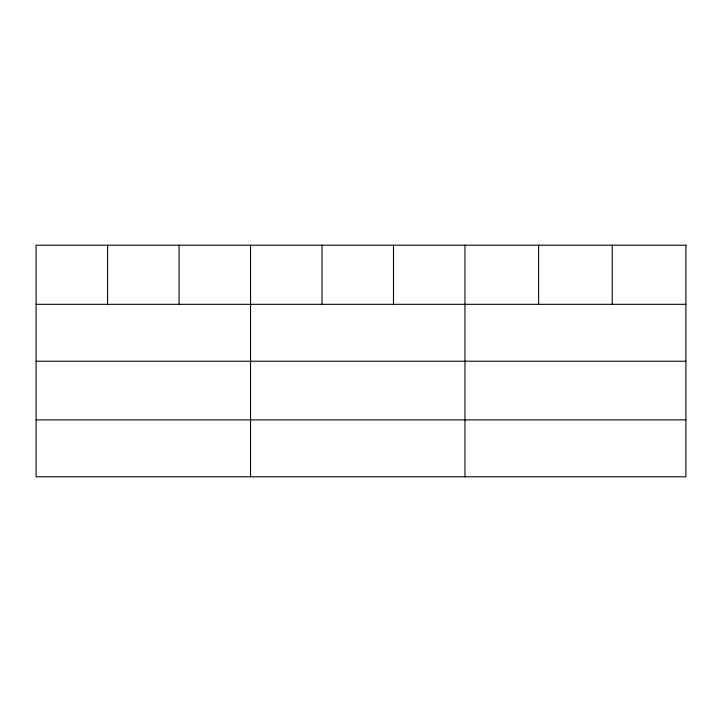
<?xml version="1.0" encoding="UTF-8"?>
<svg xmlns="http://www.w3.org/2000/svg" width="722" height="722" viewBox="0 0 722 722"><rect width="100%" height="100%" fill="white"/><g stroke="black" fill="none" stroke-linecap="round" stroke-linejoin="round"><path stroke-width="1.08" d="M36.1 304.314L685.9 304.314M36.1 361.235L685.9 361.235M36.1 419.879L685.9 419.879M612.256 245.209L612.256 304.314M538.612 245.209L538.612 304.314M464.968 245.209L464.968 476.791M393.49 245.209L393.49 304.314M322.012 245.209L322.012 304.314M250.534 245.209L250.534 476.791M179.056 245.209L179.056 304.314M107.578 245.209L107.578 304.314M685.9 245.209L36.1 245.209L36.1 476.791L685.9 476.791L685.9 245.209"/></g></svg>
